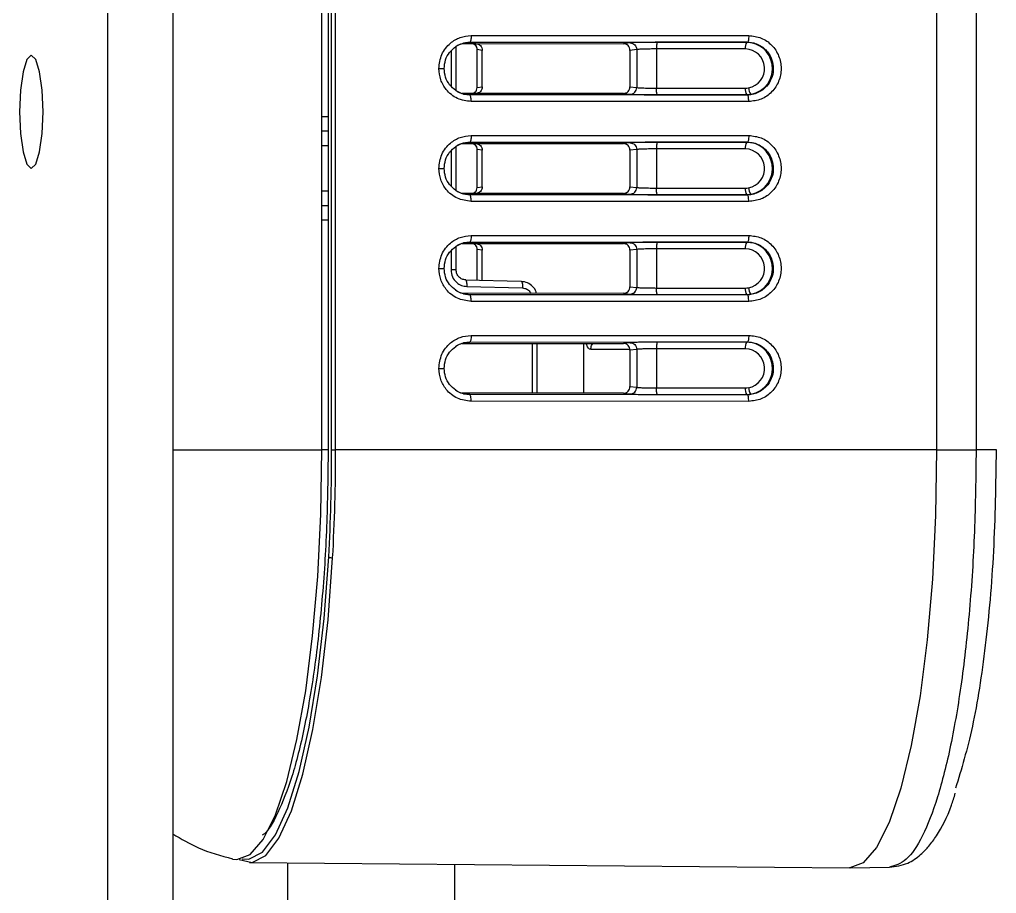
# Model space of a CAD drawing. Header units: millimetres. Extents: x 3916 to 10869, y 6515 to 11511.
# Drawn here: x 8063.26 to 8092.57, y 9499.82 to 9526.06 of the extents above; entities that cross this region are included whole.
import ezdxf

# ---------------------------------------------------------------- set-up
doc = ezdxf.new("R2010")
doc.units = ezdxf.units.MM
doc.header["$LTSCALE"] = 50

msp = doc.modelspace()

# ---------------------------------------------------------------- linework, layer by layer
at = {"color": 7, "linetype": 'Continuous', "lineweight": 25}
for p, q in [((8065.902, 9592.787), (8065.902, 9498.787)), ((8067.858, 9592.787), (8067.858, 9498.787)), ((8072.334, 9513.137), (8072.334, 9577.862)), ((8090.775, 9577.862), (8090.775, 9513.137)), ((8091.958, 9577.862), (8091.958, 9513.137)), ((8072.52, 9543.137), (8072.52, 9513.137)), ((8072.625, 9513.137), (8072.625, 9543.137)), ((8072.743, 9513.137), (8072.743, 9543.14)), ((8076.809, 9525.576), (8085.139, 9525.578)), ((8076.206, 9525.112), (8076.206, 9524.061)), ((8076.36, 9523.924), (8076.36, 9525.25)), ((8076.949, 9525.334), (8076.538, 9525.335)), ((8076.543, 9525.337), (8081.381, 9525.334)), ((8076.77, 9525.376), (8076.583, 9525.352)), ((8076.77, 9525.376), (8085.1, 9525.378)), ((8076.98, 9525.16), (8076.98, 9524.013)), ((8076.988, 9525.157), (8076.982, 9525.16)), ((8077.145, 9525.134), (8076.988, 9525.157)), ((8076.988, 9524.017), (8076.988, 9525.157)), ((8077.145, 9524.039), (8077.145, 9525.134)), ((8081.58, 9525.357), (8081.381, 9525.334)), ((8081.776, 9525.157), (8081.575, 9525.134)), ((8081.575, 9525.134), (8081.575, 9524.039)), ((8081.776, 9525.157), (8081.776, 9524.017)), ((8085.037, 9525.175), (8082.366, 9525.175)), ((8082.366, 9525.175), (8082.366, 9523.999)), ((8085.077, 9525.375), (8082.407, 9525.375)), ((8085.077, 9525.375), (8085.1, 9525.378)), ((8076.983, 9524.014), (8076.988, 9524.017)), ((8076.988, 9524.017), (8077.145, 9524.039)), ((8081.575, 9524.039), (8081.776, 9524.017)), ((8082.366, 9523.999), (8085.037, 9523.999)), ((8076.538, 9523.839), (8076.949, 9523.839)), ((8081.381, 9523.839), (8076.543, 9523.837)), ((8076.583, 9523.822), (8076.77, 9523.798)), ((8076.77, 9523.798), (8076.676, 9523.81)), ((8085.1, 9523.796), (8076.77, 9523.798)), ((8081.381, 9523.839), (8081.58, 9523.817)), ((8082.407, 9523.799), (8085.077, 9523.799)), ((8085.077, 9523.799), (8085.1, 9523.796)), ((8085.139, 9523.596), (8076.809, 9523.598)), ((8072.52, 9523.141), (8072.334, 9523.141)), ((8072.52, 9522.706), (8072.334, 9522.706)), ((8076.809, 9522.576), (8085.139, 9522.578)), ((8072.52, 9522.27), (8072.334, 9522.27)), ((8076.36, 9520.924), (8076.36, 9522.25)), ((8076.949, 9522.334), (8076.538, 9522.335)), ((8076.543, 9522.337), (8081.381, 9522.334)), ((8076.77, 9522.376), (8076.583, 9522.352)), ((8076.77, 9522.376), (8085.1, 9522.378)), ((8081.58, 9522.357), (8081.381, 9522.334)), ((8085.037, 9522.175), (8082.366, 9522.175)), ((8082.366, 9522.175), (8082.366, 9520.999)), ((8085.077, 9522.375), (8082.407, 9522.375)), ((8085.077, 9522.375), (8085.1, 9522.378)), ((8076.206, 9522.112), (8076.206, 9521.061)), ((8076.98, 9522.16), (8076.98, 9521.013)), ((8076.988, 9522.157), (8076.982, 9522.16)), ((8077.145, 9522.134), (8076.988, 9522.157)), ((8076.988, 9521.017), (8076.988, 9522.157)), ((8077.145, 9521.039), (8077.145, 9522.134)), ((8081.776, 9522.157), (8081.575, 9522.134)), ((8081.575, 9522.134), (8081.575, 9521.039)), ((8081.776, 9522.157), (8081.776, 9521.017)), ((8076.983, 9521.014), (8076.988, 9521.017)), ((8076.988, 9521.017), (8077.145, 9521.039)), ((8081.575, 9521.039), (8081.776, 9521.017)), ((8082.366, 9520.999), (8085.037, 9520.999)), ((8072.52, 9520.904), (8072.334, 9520.904)), ((8076.538, 9520.839), (8076.949, 9520.839)), ((8081.381, 9520.839), (8076.543, 9520.837)), ((8076.583, 9520.822), (8076.77, 9520.798)), ((8076.77, 9520.798), (8076.676, 9520.81)), ((8085.1, 9520.796), (8076.77, 9520.798)), ((8081.381, 9520.839), (8081.58, 9520.817)), ((8082.407, 9520.799), (8085.077, 9520.799)), ((8085.077, 9520.799), (8085.1, 9520.796)), ((8072.52, 9520.468), (8072.334, 9520.468)), ((8085.139, 9520.596), (8076.809, 9520.598)), ((8072.52, 9520.032), (8072.334, 9520.032)), ((8076.809, 9519.576), (8085.139, 9519.578)), ((8076.36, 9518.545), (8076.36, 9519.25)), ((8076.949, 9519.334), (8076.538, 9519.335)), ((8076.543, 9519.337), (8081.381, 9519.334)), ((8076.77, 9519.376), (8076.583, 9519.352)), ((8076.77, 9519.376), (8085.1, 9519.378)), ((8081.58, 9519.357), (8081.381, 9519.334)), ((8085.077, 9519.375), (8082.407, 9519.375)), ((8085.077, 9519.375), (8085.1, 9519.378)), ((8076.206, 9519.112), (8076.206, 9518.545)), ((8076.98, 9519.16), (8076.98, 9518.236)), ((8076.988, 9519.157), (8076.982, 9519.16)), ((8077.145, 9519.134), (8076.988, 9519.157)), ((8076.988, 9518.235), (8076.988, 9519.157)), ((8077.145, 9518.231), (8077.145, 9519.134)), ((8081.776, 9519.157), (8081.575, 9519.134)), ((8081.575, 9519.134), (8081.575, 9518.039)), ((8081.776, 9519.157), (8081.776, 9518.017)), ((8085.037, 9519.175), (8082.366, 9519.175)), ((8082.366, 9519.175), (8082.366, 9517.999)), ((8076.356, 9518.545), (8076.356, 9518.545)), ((8076.638, 9518.245), (8076.647, 9518.237)), ((8076.638, 9518.245), (8078.312, 9518.2)), ((8078.312, 9518.2), (8078.321, 9518.192)), ((8081.381, 9517.839), (8076.543, 9517.837)), ((8076.583, 9517.822), (8076.77, 9517.798)), ((8076.77, 9517.798), (8076.676, 9517.81)), ((8076.68, 9518.045), (8078.354, 9518)), ((8085.1, 9517.796), (8076.77, 9517.798)), ((8081.381, 9517.839), (8081.58, 9517.817)), ((8081.575, 9518.039), (8081.776, 9518.017)), ((8082.366, 9517.999), (8085.037, 9517.999)), ((8082.407, 9517.799), (8085.077, 9517.799)), ((8085.077, 9517.799), (8085.1, 9517.796)), ((8085.139, 9517.596), (8076.809, 9517.598)), ((8076.543, 9516.337), (8081.381, 9516.334)), ((8076.77, 9516.376), (8076.583, 9516.352)), ((8076.77, 9516.376), (8085.1, 9516.378)), ((8076.809, 9516.576), (8085.139, 9516.578)), ((8078.638, 9516.336), (8078.638, 9514.838)), ((8078.791, 9514.838), (8078.791, 9516.336)), ((8080.191, 9514.839), (8080.191, 9516.335)), ((8081.58, 9516.357), (8081.381, 9516.334)), ((8085.077, 9516.375), (8082.407, 9516.375)), ((8085.077, 9516.375), (8085.1, 9516.378)), ((8081.571, 9516.156), (8080.4, 9516.156)), ((8081.776, 9516.157), (8081.575, 9516.134)), ((8081.575, 9516.134), (8081.575, 9515.039)), ((8081.776, 9516.157), (8081.776, 9515.017)), ((8085.037, 9516.175), (8082.366, 9516.175)), ((8082.366, 9516.175), (8082.366, 9514.999)), ((8081.381, 9514.839), (8076.543, 9514.837)), ((8081.381, 9514.839), (8081.58, 9514.817)), ((8081.575, 9515.039), (8081.776, 9515.017)), ((8082.366, 9514.999), (8085.037, 9514.999)), ((8076.583, 9514.822), (8076.77, 9514.798)), ((8076.77, 9514.798), (8076.676, 9514.81)), ((8085.1, 9514.796), (8076.77, 9514.798)), ((8085.139, 9514.596), (8076.809, 9514.598)), ((8082.407, 9514.799), (8085.077, 9514.799)), ((8085.077, 9514.799), (8085.1, 9514.796)), ((8067.858, 9513.137), (8072.334, 9513.137)), ((8072.52, 9513.137), (8072.334, 9513.137)), ((8072.625, 9513.137), (8072.743, 9513.137)), ((8090.775, 9513.137), (8072.743, 9513.137)), ((8090.775, 9513.137), (8091.958, 9513.137)), ((8070.163, 9500.748), (8088.161, 9500.587)), ((8071.309, 8977.787), (8071.309, 9500.737)), ((8076.309, 9500.693), (8076.309, 8977.787)), ((8088.176, 9500.587), (8089.363, 9500.608))]:
    msp.add_line(p, q, dxfattribs=at)
at = {"color": 7, "linetype": 'Continuous', "lineweight": 25, "flags": 128}
for points in [[(8063.968, 9523.287), (8063.941, 9523.937), (8063.864, 9524.489), (8063.75, 9524.858), (8063.614, 9524.987), (8063.479, 9524.858), (8063.365, 9524.489), (8063.288, 9523.937), (8063.261, 9523.287), (8063.288, 9522.636), (8063.365, 9522.085), (8063.479, 9521.716), (8063.614, 9521.587), (8063.75, 9521.716), (8063.864, 9522.085), (8063.941, 9522.636), (8063.968, 9523.287)], [(8069.648, 9500.853), (8069.777, 9500.837), (8070.177, 9500.988), (8070.567, 9501.439), (8070.938, 9502.178), (8071.28, 9503.186), (8071.585, 9504.44), (8071.846, 9505.907), (8072.055, 9507.553), (8072.209, 9509.336), (8072.303, 9511.213), (8072.334, 9513.137)], [(8090.775, 9513.137), (8090.743, 9511.174), (8090.648, 9509.259), (8090.491, 9507.439), (8090.277, 9505.76), (8090.011, 9504.263), (8089.7, 9502.984), (8089.351, 9501.955), (8088.972, 9501.201), (8088.574, 9500.741), (8088.166, 9500.587), (8088.161, 9500.587)], [(8069.85, 9500.842), (8070.239, 9500.752), (8070.648, 9500.965), (8071.045, 9501.487), (8071.419, 9502.307), (8071.762, 9503.403), (8072.063, 9504.747), (8072.317, 9506.305), (8072.516, 9508.037), (8072.654, 9509.899)], [(8069.943, 9500.863), (8070.141, 9500.852), (8070.546, 9501.063), (8070.94, 9501.581), (8071.311, 9502.394), (8071.651, 9503.481), (8071.95, 9504.815), (8072.202, 9506.36), (8072.399, 9508.078), (8072.537, 9509.925)]]:
    msp.add_lwpolyline(points, dxfattribs=at)
at = {"color": 7, "linetype": 'Continuous', "lineweight": 25}
for centre, radius, start, end in [((8085.322, 9525.221), 0.29, 147.929, 189.1716), ((8085.025, 9524.586), 0.589, 280.3401, 88.8727), ((8085.07, 9524.599), 0.776, 8.5968, 89.4953), ((8085.063, 9524.583), 0.786, 280.2937, 9.6618), ((8085.322, 9523.953), 0.29, 170.8284, 212.071), ((8085.037, 9524.562), 0.563, 270.0012, 279.626), ((8085.454, 9524.014), 0.323, 181.2267, 219.1349), ((8085.077, 9524.553), 0.754, 270.0012, 279.626), ((8085.322, 9522.221), 0.29, 147.929, 189.1716), ((8085.025, 9521.586), 0.589, 280.3401, 88.8727), ((8085.07, 9521.599), 0.776, 8.5968, 89.4953), ((8085.063, 9521.583), 0.786, 280.2937, 9.6618), ((8085.322, 9520.953), 0.29, 170.8284, 212.071), ((8085.037, 9521.562), 0.563, 270.0012, 279.626), ((8085.454, 9521.014), 0.323, 181.2267, 219.1349), ((8085.077, 9521.553), 0.754, 270.0012, 279.626), ((8085.322, 9519.221), 0.29, 147.929, 189.1716), ((8085.07, 9518.599), 0.776, 8.5968, 89.4953), ((8085.025, 9518.586), 0.589, 280.3401, 88.8727), ((8085.063, 9518.583), 0.786, 280.2937, 9.6618), ((8085.322, 9517.953), 0.29, 170.8284, 212.071), ((8085.037, 9518.562), 0.563, 270.0012, 279.626), ((8085.077, 9518.553), 0.754, 270.0012, 279.626), ((8085.454, 9518.014), 0.323, 181.2267, 219.1349), ((8085.322, 9516.221), 0.29, 147.929, 189.1716), ((8085.07, 9515.599), 0.776, 8.5968, 89.4953), ((8085.025, 9515.586), 0.589, 280.3401, 88.8727), ((8085.063, 9515.583), 0.786, 280.2937, 9.6618), ((8085.322, 9514.953), 0.29, 170.8284, 212.071), ((8085.037, 9515.562), 0.563, 270.0012, 279.626), ((8085.454, 9515.014), 0.323, 181.2267, 219.1349), ((8085.077, 9515.553), 0.754, 270.0012, 279.626), ((8015.268, 9513.116), 57.357, 356.8113, 0.02124), ((8014.92, 9513.115), 57.824, 356.8113, 0.02124), ((8072.636, 9510.096), 0.197, 239.7, 275.3)]:
    msp.add_arc(centre, radius, start, end, dxfattribs=at)
for points, knots in [([(8075.84, 9524.587), (8075.859, 9524.732), (8075.895, 9525.022), (8076.155, 9525.347), (8076.474, 9525.541), (8076.697, 9525.564), (8076.809, 9525.576)], [0, 0, 0, 0, 0.279628, 0.559243, 0.779619, 1, 1, 1, 1]), ([(8085.139, 9525.578), (8085.266, 9525.563), (8085.52, 9525.533), (8085.843, 9525.304), (8086.059, 9524.976), (8086.135, 9524.587), (8086.059, 9524.197), (8085.843, 9523.87), (8085.52, 9523.641), (8085.266, 9523.611), (8085.139, 9523.596)], [0, 0, 0, 0, 0.125054, 0.250045, 0.375039, 0.500033, 0.625026, 0.750018, 0.875009, 1, 1, 1, 1]), ([(8076, 9524.587), (8076.008, 9524.674), (8076.026, 9524.848), (8076.151, 9525.083), (8076.282, 9525.191), (8076.347, 9525.245)], [0, 0, 0, 0, 0.3362132, 0.6711454, 1, 1, 1, 1]), ([(8076.346, 9525.241), (8076.37, 9525.258), (8076.442, 9525.309), (8076.586, 9525.361), (8076.708, 9525.371), (8076.77, 9525.376)], [0, 0, 0, 0, 0.190363, 0.583755, 1, 1, 1, 1]), ([(8076.347, 9525.245), (8076.348, 9525.246), (8076.41, 9525.305), (8076.496, 9525.328), (8076.58, 9525.351)], [0, 0, 0, 0, 0.015451, 1, 1, 1, 1]), ([(8076.875, 9525.337), (8076.895, 9525.325), (8076.937, 9525.301), (8076.98, 9525.235), (8076.986, 9525.183), (8076.988, 9525.157)], [0, 0, 0, 0, 0.306497, 0.653248, 1, 1, 1, 1]), ([(8076.876, 9525.335), (8076.881, 9525.332), (8076.895, 9525.325), (8076.919, 9525.305), (8076.944, 9525.277), (8076.964, 9525.242), (8076.978, 9525.202), (8076.979, 9525.174), (8076.98, 9525.16)], [0, 0, 0, 0, 0.102762, 0.272503, 0.445384, 0.62501, 0.810759, 1, 1, 1, 1]), ([(8076.949, 9525.334), (8076.975, 9525.331), (8077.026, 9525.325), (8077.091, 9525.279), (8077.136, 9525.213), (8077.142, 9525.16), (8077.145, 9525.134)], [0, 0, 0, 0, 0.250995, 0.500158, 0.751744, 1, 1, 1, 1]), ([(8081.575, 9525.134), (8081.572, 9525.16), (8081.567, 9525.213), (8081.522, 9525.279), (8081.457, 9525.325), (8081.406, 9525.331), (8081.381, 9525.334)], [0, 0, 0, 0, 0.248257, 0.499844, 0.749006, 1, 1, 1, 1]), ([(8082.407, 9525.375), (8082.305, 9525.374), (8082.102, 9525.374), (8081.841, 9525.369), (8081.659, 9525.363), (8081.607, 9525.359), (8081.58, 9525.357)], [0, 0, 0, 0, 0.280483, 0.559648, 0.779743, 1, 1, 1, 1]), ([(8082.366, 9525.175), (8082.303, 9525.175), (8082.175, 9525.174), (8081.998, 9525.17), (8081.881, 9525.165), (8081.81, 9525.161), (8081.788, 9525.158), (8081.776, 9525.157)], [0, 0, 0, 0, 0.2426561, 0.4992033, 0.7129812, 0.8474384, 1, 1, 1, 1]), ([(8085.1, 9525.378), (8085.163, 9525.373), (8085.284, 9525.365), (8085.452, 9525.299), (8085.592, 9525.206), (8085.734, 9525.06), (8085.845, 9524.855), (8085.888, 9524.596), (8085.851, 9524.333), (8085.74, 9524.121), (8085.597, 9523.972), (8085.455, 9523.877), (8085.286, 9523.81), (8085.163, 9523.801), (8085.1, 9523.796)], [0, 0, 0, 0, 0.077175, 0.150034, 0.218572, 0.282785, 0.397749, 0.495555, 0.596373, 0.71381, 0.779074, 0.84853, 0.922174, 1, 1, 1, 1]), ([(8076.809, 9523.598), (8076.667, 9523.617), (8076.383, 9523.654), (8076.064, 9523.919), (8075.874, 9524.245), (8075.852, 9524.473), (8075.84, 9524.587)], [0, 0, 0, 0, 0.279632, 0.559248, 0.779623, 1, 1, 1, 1]), ([(8075.84, 9524.587), (8075.868, 9524.587), (8075.924, 9524.587), (8075.976, 9524.587), (8075.999, 9524.587), (8075.998, 9524.587), (8075.998, 9524.587)], [0, 0, 0, 0, 0.33718, 0.674398, 0.940134, 1, 1, 1, 1]), ([(8076.347, 9523.929), (8076.282, 9523.983), (8076.151, 9524.091), (8076.026, 9524.326), (8076.008, 9524.5), (8076, 9524.587)], [0, 0, 0, 0, 0.328857, 0.66379, 1, 1, 1, 1]), ([(8076.676, 9523.81), (8076.645, 9523.813), (8076.555, 9523.821), (8076.442, 9523.865), (8076.37, 9523.916), (8076.346, 9523.933)], [0, 0, 0, 0, 0.2597724, 0.758569, 1, 1, 1, 1]), ([(8076.58, 9523.823), (8076.496, 9523.846), (8076.41, 9523.869), (8076.348, 9523.928), (8076.347, 9523.929)], [0, 0, 0, 0, 0.984525, 1, 1, 1, 1]), ([(8076.875, 9523.837), (8076.895, 9523.849), (8076.937, 9523.873), (8076.98, 9523.939), (8076.986, 9523.991), (8076.988, 9524.017)], [0, 0, 0, 0, 0.306497, 0.653248, 1, 1, 1, 1]), ([(8076.98, 9524.014), (8076.977, 9523.987), (8076.973, 9523.949), (8076.949, 9523.904), (8076.919, 9523.867), (8076.894, 9523.85), (8076.877, 9523.839)], [0, 0, 0, 0, 0.3425014, 0.5104161, 0.6768955, 1, 1, 1, 1]), ([(8077.145, 9524.039), (8077.142, 9524.013), (8077.136, 9523.961), (8077.091, 9523.895), (8077.026, 9523.849), (8076.975, 9523.842), (8076.949, 9523.839)], [0, 0, 0, 0, 0.248257, 0.499844, 0.749006, 1, 1, 1, 1]), ([(8081.381, 9523.839), (8081.406, 9523.842), (8081.457, 9523.849), (8081.522, 9523.895), (8081.567, 9523.961), (8081.572, 9524.013), (8081.575, 9524.039)], [0, 0, 0, 0, 0.250995, 0.500158, 0.751744, 1, 1, 1, 1]), ([(8081.776, 9524.017), (8081.788, 9524.015), (8081.81, 9524.013), (8081.881, 9524.008), (8081.998, 9524.004), (8082.175, 9524), (8082.303, 9523.999), (8082.366, 9523.999)], [0, 0, 0, 0, 0.1525361, 0.2869848, 0.5007968, 0.7573235, 1, 1, 1, 1]), ([(8081.58, 9523.817), (8081.617, 9523.814), (8081.689, 9523.809), (8081.918, 9523.803), (8082.169, 9523.8), (8082.327, 9523.799), (8082.407, 9523.799)], [0, 0, 0, 0, 0.280479, 0.559642, 0.779739, 1, 1, 1, 1]), ([(8075.84, 9521.587), (8075.859, 9521.732), (8075.895, 9522.022), (8076.155, 9522.347), (8076.474, 9522.541), (8076.697, 9522.564), (8076.809, 9522.576)], [0, 0, 0, 0, 0.2796281, 0.5592426, 0.779619, 1, 1, 1, 1]), ([(8085.139, 9522.578), (8085.266, 9522.563), (8085.52, 9522.533), (8085.843, 9522.304), (8086.059, 9521.976), (8086.135, 9521.587), (8086.059, 9521.197), (8085.843, 9520.87), (8085.52, 9520.641), (8085.266, 9520.611), (8085.139, 9520.596)], [0, 0, 0, 0, 0.125054, 0.250045, 0.375039, 0.500033, 0.625026, 0.750018, 0.875009, 1, 1, 1, 1]), ([(8076, 9521.587), (8076.008, 9521.674), (8076.026, 9521.848), (8076.151, 9522.083), (8076.282, 9522.191), (8076.347, 9522.245)], [0, 0, 0, 0, 0.3362132, 0.6711454, 1, 1, 1, 1]), ([(8076.346, 9522.241), (8076.37, 9522.258), (8076.442, 9522.309), (8076.586, 9522.361), (8076.708, 9522.371), (8076.77, 9522.376)], [0, 0, 0, 0, 0.190363, 0.583755, 1, 1, 1, 1]), ([(8076.347, 9522.245), (8076.348, 9522.246), (8076.41, 9522.305), (8076.496, 9522.328), (8076.58, 9522.351)], [0, 0, 0, 0, 0.015451, 1, 1, 1, 1]), ([(8076.875, 9522.337), (8076.895, 9522.325), (8076.937, 9522.301), (8076.98, 9522.235), (8076.986, 9522.183), (8076.988, 9522.157)], [0, 0, 0, 0, 0.306497, 0.653248, 1, 1, 1, 1]), ([(8076.876, 9522.335), (8076.881, 9522.332), (8076.895, 9522.325), (8076.919, 9522.305), (8076.944, 9522.277), (8076.964, 9522.242), (8076.978, 9522.202), (8076.979, 9522.174), (8076.98, 9522.16)], [0, 0, 0, 0, 0.102762, 0.272503, 0.445384, 0.62501, 0.810759, 1, 1, 1, 1]), ([(8076.949, 9522.334), (8076.975, 9522.331), (8077.026, 9522.325), (8077.091, 9522.279), (8077.136, 9522.213), (8077.142, 9522.16), (8077.145, 9522.134)], [0, 0, 0, 0, 0.250995, 0.500158, 0.751744, 1, 1, 1, 1]), ([(8081.575, 9522.134), (8081.572, 9522.16), (8081.567, 9522.213), (8081.522, 9522.279), (8081.457, 9522.325), (8081.406, 9522.331), (8081.381, 9522.334)], [0, 0, 0, 0, 0.248257, 0.499844, 0.749006, 1, 1, 1, 1]), ([(8082.407, 9522.375), (8082.305, 9522.374), (8082.102, 9522.374), (8081.841, 9522.369), (8081.659, 9522.363), (8081.607, 9522.359), (8081.58, 9522.357)], [0, 0, 0, 0, 0.280483, 0.559648, 0.779743, 1, 1, 1, 1]), ([(8082.366, 9522.175), (8082.303, 9522.175), (8082.175, 9522.174), (8081.998, 9522.17), (8081.881, 9522.165), (8081.81, 9522.161), (8081.788, 9522.158), (8081.776, 9522.157)], [0, 0, 0, 0, 0.242656, 0.499203, 0.712981, 0.847438, 1, 1, 1, 1]), ([(8085.1, 9522.378), (8085.163, 9522.373), (8085.284, 9522.365), (8085.452, 9522.299), (8085.592, 9522.206), (8085.734, 9522.06), (8085.845, 9521.855), (8085.888, 9521.596), (8085.851, 9521.333), (8085.74, 9521.121), (8085.597, 9520.972), (8085.455, 9520.877), (8085.286, 9520.81), (8085.163, 9520.801), (8085.1, 9520.796)], [0, 0, 0, 0, 0.077175, 0.150034, 0.218572, 0.282785, 0.397749, 0.495555, 0.596373, 0.71381, 0.779074, 0.84853, 0.922174, 1, 1, 1, 1]), ([(8076.809, 9520.598), (8076.667, 9520.617), (8076.383, 9520.654), (8076.064, 9520.919), (8075.874, 9521.245), (8075.852, 9521.473), (8075.84, 9521.587)], [0, 0, 0, 0, 0.2796323, 0.5592477, 0.7796225, 1, 1, 1, 1]), ([(8075.84, 9521.587), (8075.868, 9521.587), (8075.924, 9521.587), (8075.976, 9521.587), (8075.999, 9521.587), (8075.998, 9521.587), (8075.998, 9521.587)], [0, 0, 0, 0, 0.33718, 0.674398, 0.940134, 1, 1, 1, 1]), ([(8076.347, 9520.929), (8076.282, 9520.983), (8076.151, 9521.091), (8076.026, 9521.326), (8076.008, 9521.5), (8076, 9521.587)], [0, 0, 0, 0, 0.328857, 0.66379, 1, 1, 1, 1]), ([(8076.875, 9520.837), (8076.895, 9520.849), (8076.937, 9520.873), (8076.98, 9520.939), (8076.986, 9520.991), (8076.988, 9521.017)], [0, 0, 0, 0, 0.306497, 0.653248, 1, 1, 1, 1]), ([(8076.98, 9521.014), (8076.977, 9520.987), (8076.973, 9520.949), (8076.949, 9520.904), (8076.919, 9520.867), (8076.894, 9520.85), (8076.877, 9520.839)], [0, 0, 0, 0, 0.3425014, 0.5104161, 0.6768955, 1, 1, 1, 1]), ([(8077.145, 9521.039), (8077.142, 9521.013), (8077.136, 9520.961), (8077.091, 9520.895), (8077.026, 9520.849), (8076.975, 9520.842), (8076.949, 9520.839)], [0, 0, 0, 0, 0.2482572, 0.4998442, 0.749006, 1, 1, 1, 1]), ([(8081.381, 9520.839), (8081.406, 9520.842), (8081.457, 9520.849), (8081.522, 9520.895), (8081.567, 9520.961), (8081.572, 9521.013), (8081.575, 9521.039)], [0, 0, 0, 0, 0.2509953, 0.500158, 0.7517438, 1, 1, 1, 1]), ([(8081.776, 9521.017), (8081.788, 9521.015), (8081.81, 9521.013), (8081.881, 9521.008), (8081.998, 9521.004), (8082.175, 9521), (8082.303, 9520.999), (8082.366, 9520.999)], [0, 0, 0, 0, 0.152536, 0.286985, 0.500797, 0.757323, 1, 1, 1, 1]), ([(8076.676, 9520.81), (8076.645, 9520.813), (8076.555, 9520.821), (8076.442, 9520.865), (8076.37, 9520.916), (8076.346, 9520.933)], [0, 0, 0, 0, 0.259772, 0.758569, 1, 1, 1, 1]), ([(8076.58, 9520.823), (8076.496, 9520.846), (8076.41, 9520.869), (8076.348, 9520.928), (8076.347, 9520.929)], [0, 0, 0, 0, 0.984525, 1, 1, 1, 1]), ([(8081.58, 9520.817), (8081.617, 9520.814), (8081.689, 9520.809), (8081.918, 9520.803), (8082.169, 9520.8), (8082.327, 9520.799), (8082.407, 9520.799)], [0, 0, 0, 0, 0.280479, 0.559642, 0.779739, 1, 1, 1, 1]), ([(8075.84, 9518.587), (8075.859, 9518.732), (8075.895, 9519.022), (8076.155, 9519.347), (8076.474, 9519.541), (8076.697, 9519.564), (8076.809, 9519.576)], [0, 0, 0, 0, 0.2796281, 0.5592426, 0.779619, 1, 1, 1, 1]), ([(8085.139, 9519.578), (8085.266, 9519.563), (8085.52, 9519.533), (8085.843, 9519.304), (8086.059, 9518.976), (8086.135, 9518.587), (8086.059, 9518.197), (8085.843, 9517.87), (8085.52, 9517.641), (8085.266, 9517.611), (8085.139, 9517.596)], [0, 0, 0, 0, 0.125054, 0.250045, 0.375039, 0.500033, 0.625026, 0.750018, 0.875009, 1, 1, 1, 1]), ([(8076, 9518.587), (8076.008, 9518.674), (8076.026, 9518.848), (8076.151, 9519.083), (8076.282, 9519.191), (8076.347, 9519.245)], [0, 0, 0, 0, 0.336213, 0.671145, 1, 1, 1, 1]), ([(8076.346, 9519.241), (8076.37, 9519.258), (8076.442, 9519.309), (8076.586, 9519.361), (8076.708, 9519.371), (8076.77, 9519.376)], [0, 0, 0, 0, 0.190363, 0.583755, 1, 1, 1, 1]), ([(8076.347, 9519.245), (8076.348, 9519.246), (8076.41, 9519.305), (8076.496, 9519.328), (8076.58, 9519.351)], [0, 0, 0, 0, 0.015451, 1, 1, 1, 1]), ([(8076.876, 9519.335), (8076.881, 9519.332), (8076.895, 9519.325), (8076.919, 9519.305), (8076.944, 9519.277), (8076.964, 9519.242), (8076.978, 9519.202), (8076.979, 9519.174), (8076.98, 9519.16)], [0, 0, 0, 0, 0.102762, 0.272503, 0.445384, 0.62501, 0.810759, 1, 1, 1, 1]), ([(8076.879, 9519.335), (8076.897, 9519.324), (8076.938, 9519.3), (8076.98, 9519.235), (8076.986, 9519.183), (8076.988, 9519.157)], [0, 0, 0, 0, 0.294762, 0.647381, 1, 1, 1, 1]), ([(8076.949, 9519.334), (8076.975, 9519.331), (8077.026, 9519.325), (8077.091, 9519.279), (8077.136, 9519.213), (8077.142, 9519.16), (8077.145, 9519.134)], [0, 0, 0, 0, 0.250995, 0.500158, 0.751744, 1, 1, 1, 1]), ([(8081.575, 9519.134), (8081.572, 9519.16), (8081.567, 9519.213), (8081.522, 9519.279), (8081.457, 9519.325), (8081.406, 9519.331), (8081.381, 9519.334)], [0, 0, 0, 0, 0.248257, 0.499844, 0.749006, 1, 1, 1, 1]), ([(8082.407, 9519.375), (8082.305, 9519.374), (8082.102, 9519.374), (8081.841, 9519.369), (8081.659, 9519.363), (8081.607, 9519.359), (8081.58, 9519.357)], [0, 0, 0, 0, 0.280483, 0.559648, 0.779743, 1, 1, 1, 1]), ([(8085.1, 9519.378), (8085.163, 9519.373), (8085.284, 9519.365), (8085.452, 9519.299), (8085.592, 9519.206), (8085.734, 9519.06), (8085.845, 9518.855), (8085.888, 9518.596), (8085.851, 9518.333), (8085.74, 9518.121), (8085.597, 9517.972), (8085.455, 9517.877), (8085.286, 9517.81), (8085.163, 9517.801), (8085.1, 9517.796)], [0, 0, 0, 0, 0.077175, 0.150034, 0.218572, 0.282785, 0.397749, 0.495555, 0.596373, 0.71381, 0.779074, 0.84853, 0.922174, 1, 1, 1, 1]), ([(8082.366, 9519.175), (8082.303, 9519.175), (8082.175, 9519.174), (8081.998, 9519.17), (8081.881, 9519.165), (8081.81, 9519.161), (8081.788, 9519.158), (8081.776, 9519.157)], [0, 0, 0, 0, 0.2426561, 0.4992033, 0.7129812, 0.8474384, 1, 1, 1, 1]), ([(8076.809, 9517.598), (8076.667, 9517.617), (8076.383, 9517.654), (8076.064, 9517.919), (8075.874, 9518.245), (8075.852, 9518.473), (8075.84, 9518.587)], [0, 0, 0, 0, 0.279632, 0.559248, 0.779623, 1, 1, 1, 1]), ([(8075.84, 9518.587), (8075.868, 9518.587), (8075.924, 9518.587), (8075.976, 9518.587), (8075.999, 9518.587), (8075.998, 9518.587), (8075.998, 9518.587)], [0, 0, 0, 0, 0.33718, 0.674398, 0.940134, 1, 1, 1, 1]), ([(8076.347, 9517.929), (8076.282, 9517.983), (8076.151, 9518.091), (8076.026, 9518.326), (8076.008, 9518.5), (8076, 9518.587)], [0, 0, 0, 0, 0.328857, 0.66379, 1, 1, 1, 1]), ([(8076.206, 9518.545), (8076.215, 9518.472), (8076.233, 9518.328), (8076.359, 9518.165), (8076.515, 9518.066), (8076.625, 9518.052), (8076.68, 9518.045)], [0, 0, 0, 0, 0.2800418, 0.5595233, 0.7797602, 1, 1, 1, 1]), ([(8076.356, 9518.545), (8076.356, 9518.545), (8076.358, 9518.545), (8076.331, 9518.545), (8076.28, 9518.545), (8076.231, 9518.545), (8076.206, 9518.545)], [0, 0, 0, 0, 0.082704, 0.388469, 0.694235, 1, 1, 1, 1]), ([(8076.647, 9518.241), (8076.61, 9518.246), (8076.534, 9518.256), (8076.439, 9518.326), (8076.372, 9518.426), (8076.363, 9518.505), (8076.359, 9518.545)], [0, 0, 0, 0, 0.248386, 0.497849, 0.748386, 1, 1, 1, 1]), ([(8076.647, 9518.237), (8076.65, 9518.235), (8076.659, 9518.23), (8076.671, 9518.189), (8076.68, 9518.124), (8076.68, 9518.071), (8076.68, 9518.045)], [0, 0, 0, 0, 0.140999, 0.427333, 0.713666, 1, 1, 1, 1]), ([(8078.765, 9517.838), (8078.762, 9517.854), (8078.75, 9517.932), (8078.66, 9518.051), (8078.509, 9518.168), (8078.384, 9518.186), (8078.321, 9518.196)], [0, 0, 0, 0, 0.077484, 0.384105, 0.691627, 1, 1, 1, 1]), ([(8078.321, 9518.192), (8078.324, 9518.19), (8078.333, 9518.185), (8078.345, 9518.144), (8078.354, 9518.078), (8078.354, 9518.026), (8078.354, 9518)], [0, 0, 0, 0, 0.141287, 0.427525, 0.713762, 1, 1, 1, 1]), ([(8076.676, 9517.81), (8076.645, 9517.813), (8076.555, 9517.821), (8076.442, 9517.865), (8076.37, 9517.916), (8076.346, 9517.933)], [0, 0, 0, 0, 0.259772, 0.758569, 1, 1, 1, 1]), ([(8076.58, 9517.823), (8076.496, 9517.846), (8076.41, 9517.869), (8076.348, 9517.928), (8076.347, 9517.929)], [0, 0, 0, 0, 0.984525, 1, 1, 1, 1]), ([(8078.354, 9518), (8078.396, 9517.993), (8078.479, 9517.979), (8078.565, 9517.911), (8078.592, 9517.855), (8078.6, 9517.838)], [0, 0, 0, 0, 0.410242, 0.817954, 1, 1, 1, 1]), ([(8081.381, 9517.839), (8081.406, 9517.842), (8081.457, 9517.849), (8081.522, 9517.895), (8081.567, 9517.961), (8081.572, 9518.013), (8081.575, 9518.039)], [0, 0, 0, 0, 0.250995, 0.500158, 0.751744, 1, 1, 1, 1]), ([(8081.58, 9517.817), (8081.617, 9517.814), (8081.689, 9517.809), (8081.918, 9517.803), (8082.169, 9517.8), (8082.327, 9517.799), (8082.407, 9517.799)], [0, 0, 0, 0, 0.280479, 0.559642, 0.779739, 1, 1, 1, 1]), ([(8081.776, 9518.017), (8081.788, 9518.015), (8081.81, 9518.013), (8081.881, 9518.008), (8081.998, 9518.004), (8082.175, 9518), (8082.303, 9517.999), (8082.366, 9517.999)], [0, 0, 0, 0, 0.152536, 0.286985, 0.500797, 0.757323, 1, 1, 1, 1]), ([(8075.84, 9515.587), (8075.859, 9515.732), (8075.895, 9516.022), (8076.155, 9516.347), (8076.474, 9516.541), (8076.697, 9516.564), (8076.809, 9516.576)], [0, 0, 0, 0, 0.279628, 0.559243, 0.779619, 1, 1, 1, 1]), ([(8076.346, 9516.241), (8076.37, 9516.258), (8076.442, 9516.309), (8076.586, 9516.361), (8076.708, 9516.371), (8076.77, 9516.376)], [0, 0, 0, 0, 0.190363, 0.583755, 1, 1, 1, 1]), ([(8076.347, 9516.245), (8076.348, 9516.246), (8076.41, 9516.305), (8076.496, 9516.328), (8076.58, 9516.351)], [0, 0, 0, 0, 0.015451, 1, 1, 1, 1]), ([(8080.4, 9516.156), (8080.353, 9516.169), (8080.303, 9516.182), (8080.268, 9516.327), (8080.266, 9516.335)], [0, 0, 0, 0, 0.9461771, 1, 1, 1, 1]), ([(8080.4, 9516.156), (8080.403, 9516.195), (8080.409, 9516.261), (8080.448, 9516.314), (8080.464, 9516.335)], [0, 0, 0, 0, 0.593276, 1, 1, 1, 1]), ([(8081.575, 9516.134), (8081.572, 9516.16), (8081.567, 9516.213), (8081.522, 9516.279), (8081.457, 9516.325), (8081.406, 9516.331), (8081.381, 9516.334)], [0, 0, 0, 0, 0.248257, 0.499844, 0.749006, 1, 1, 1, 1]), ([(8082.407, 9516.375), (8082.305, 9516.374), (8082.102, 9516.374), (8081.841, 9516.369), (8081.659, 9516.363), (8081.607, 9516.359), (8081.58, 9516.357)], [0, 0, 0, 0, 0.280483, 0.559647, 0.779743, 1, 1, 1, 1]), ([(8085.1, 9516.378), (8085.163, 9516.373), (8085.284, 9516.365), (8085.452, 9516.299), (8085.592, 9516.206), (8085.734, 9516.06), (8085.845, 9515.855), (8085.888, 9515.596), (8085.851, 9515.333), (8085.74, 9515.121), (8085.597, 9514.972), (8085.455, 9514.877), (8085.286, 9514.81), (8085.163, 9514.801), (8085.1, 9514.796)], [0, 0, 0, 0, 0.077175, 0.150034, 0.218572, 0.282785, 0.397749, 0.495555, 0.596373, 0.71381, 0.779074, 0.84853, 0.922174, 1, 1, 1, 1]), ([(8085.139, 9516.578), (8085.266, 9516.563), (8085.52, 9516.533), (8085.843, 9516.304), (8086.059, 9515.976), (8086.135, 9515.587), (8086.059, 9515.197), (8085.843, 9514.87), (8085.52, 9514.641), (8085.266, 9514.611), (8085.139, 9514.596)], [0, 0, 0, 0, 0.125054, 0.2500451, 0.3750387, 0.5000328, 0.625026, 0.7500177, 0.8750088, 1, 1, 1, 1]), ([(8076, 9515.587), (8076.008, 9515.674), (8076.026, 9515.848), (8076.151, 9516.083), (8076.282, 9516.191), (8076.347, 9516.245)], [0, 0, 0, 0, 0.336213, 0.671145, 1, 1, 1, 1]), ([(8082.366, 9516.175), (8082.303, 9516.175), (8082.175, 9516.174), (8081.998, 9516.17), (8081.882, 9516.165), (8081.81, 9516.161), (8081.788, 9516.158), (8081.776, 9516.157)], [0, 0, 0, 0, 0.242913, 0.499187, 0.712206, 0.846859, 1, 1, 1, 1]), ([(8076.809, 9514.598), (8076.667, 9514.617), (8076.383, 9514.654), (8076.064, 9514.919), (8075.874, 9515.245), (8075.852, 9515.473), (8075.84, 9515.587)], [0, 0, 0, 0, 0.279632, 0.559248, 0.779623, 1, 1, 1, 1]), ([(8075.84, 9515.587), (8075.868, 9515.587), (8075.924, 9515.587), (8075.976, 9515.587), (8075.999, 9515.587), (8075.998, 9515.587), (8075.998, 9515.587)], [0, 0, 0, 0, 0.33718, 0.674398, 0.940134, 1, 1, 1, 1]), ([(8076.347, 9514.929), (8076.282, 9514.983), (8076.151, 9515.091), (8076.026, 9515.326), (8076.008, 9515.5), (8076, 9515.587)], [0, 0, 0, 0, 0.328857, 0.66379, 1, 1, 1, 1]), ([(8076.676, 9514.81), (8076.645, 9514.813), (8076.555, 9514.821), (8076.442, 9514.865), (8076.37, 9514.916), (8076.346, 9514.933)], [0, 0, 0, 0, 0.259772, 0.758569, 1, 1, 1, 1]), ([(8076.58, 9514.823), (8076.496, 9514.846), (8076.41, 9514.869), (8076.348, 9514.928), (8076.347, 9514.929)], [0, 0, 0, 0, 0.984525, 1, 1, 1, 1]), ([(8081.381, 9514.839), (8081.406, 9514.842), (8081.457, 9514.849), (8081.522, 9514.895), (8081.567, 9514.961), (8081.572, 9515.013), (8081.575, 9515.039)], [0, 0, 0, 0, 0.250995, 0.500158, 0.751744, 1, 1, 1, 1]), ([(8081.776, 9515.017), (8081.788, 9515.015), (8081.81, 9515.013), (8081.882, 9515.008), (8081.998, 9515.004), (8082.175, 9515), (8082.303, 9514.999), (8082.366, 9514.999)], [0, 0, 0, 0, 0.153117, 0.287763, 0.500818, 0.757068, 1, 1, 1, 1]), ([(8081.58, 9514.817), (8081.617, 9514.814), (8081.689, 9514.809), (8081.918, 9514.803), (8082.169, 9514.8), (8082.327, 9514.799), (8082.407, 9514.799)], [0, 0, 0, 0, 0.280479, 0.559642, 0.779739, 1, 1, 1, 1]), ([(8072.52, 9513.137), (8072.511, 9512.365), (8072.493, 9510.822), (8072.347, 9508.597), (8072.121, 9506.546), (8071.814, 9504.752), (8071.44, 9503.265), (8071.013, 9502.213), (8070.707, 9501.653), (8070.546, 9501.578), (8070.546, 9501.577)], [0, 0, 0, 0, 0.1428, 0.285537, 0.428272, 0.571004, 0.713742, 0.856474, 0.99921, 1, 1, 1, 1]), ([(8091.958, 9513.137), (8091.949, 9512.317), (8091.929, 9510.677), (8091.774, 9508.311), (8091.534, 9506.132), (8091.207, 9504.221), (8090.81, 9502.651), (8090.357, 9501.493), (8089.868, 9500.752), (8089.53, 9500.659), (8089.363, 9500.613)], [0, 0, 0, 0, 0.125303, 0.250595, 0.375887, 0.501183, 0.626477, 0.751771, 0.877073, 1, 1, 1, 1]), ([(8092.561, 9513.137), (8092.545, 9512.113), (8092.513, 9510.064), (8092.255, 9507.214), (8091.871, 9504.717), (8091.518, 9503.559), (8091.342, 9502.979)], [0, 0, 0, 0, 0.250011, 0.500001, 0.750002, 1, 1, 1, 1]), ([(8092.563, 9513.137), (8092.567, 9513.137), (8092.577, 9513.137), (8092.466, 9513.137), (8092.254, 9513.137), (8092.057, 9513.137), (8091.958, 9513.137)], [0, 0, 0, 0, 0.133055, 0.422037, 0.711018, 1, 1, 1, 1]), ([(8089.363, 9500.608), (8089.55, 9500.635), (8089.89, 9500.685), (8090.281, 9500.96), (8090.555, 9501.243), (8090.874, 9501.696), (8091.135, 9502.178), (8091.298, 9502.706), (8091.336, 9502.829)], [0, 0, 0, 0, 0.1900409, 0.3450322, 0.4686149, 0.5980732, 0.9066172, 1, 1, 1, 1]), ([(8067.858, 9501.613), (8068.109, 9501.462), (8068.666, 9501.128), (8069.301, 9500.956), (8069.65, 9500.862)], [0, 0, 0, 0, 0.450285, 1, 1, 1, 1])]:
    msp.add_open_spline(points, degree=3, knots=knots, dxfattribs=at)
for points in [[(8076.809, 9525.576), (8076.809, 9525.55), (8076.807, 9525.498), (8076.798, 9525.433), (8076.786, 9525.386), (8076.775, 9525.379), (8076.77, 9525.376)], [(8085.139, 9525.578), (8085.138, 9525.552), (8085.137, 9525.5), (8085.128, 9525.435), (8085.115, 9525.388), (8085.105, 9525.381), (8085.1, 9525.378)], [(8081.58, 9525.357), (8081.606, 9525.354), (8081.657, 9525.348), (8081.721, 9525.302), (8081.767, 9525.236), (8081.773, 9525.183), (8081.776, 9525.157)], [(8082.407, 9525.375), (8082.401, 9525.371), (8082.391, 9525.364), (8082.377, 9525.318), (8082.368, 9525.252), (8082.367, 9525.201), (8082.366, 9525.175)], [(8081.58, 9523.817), (8081.606, 9523.82), (8081.657, 9523.826), (8081.721, 9523.872), (8081.767, 9523.938), (8081.773, 9523.991), (8081.776, 9524.017)], [(8082.407, 9523.799), (8082.401, 9523.803), (8082.391, 9523.81), (8082.377, 9523.856), (8082.368, 9523.922), (8082.367, 9523.973), (8082.366, 9523.999)], [(8076.809, 9523.598), (8076.809, 9523.624), (8076.807, 9523.676), (8076.798, 9523.741), (8076.786, 9523.787), (8076.775, 9523.795), (8076.77, 9523.798)], [(8085.139, 9523.596), (8085.138, 9523.622), (8085.137, 9523.674), (8085.128, 9523.739), (8085.115, 9523.785), (8085.105, 9523.793), (8085.1, 9523.796)], [(8076.809, 9522.576), (8076.809, 9522.55), (8076.807, 9522.498), (8076.798, 9522.433), (8076.786, 9522.386), (8076.775, 9522.379), (8076.77, 9522.376)], [(8085.139, 9522.578), (8085.138, 9522.552), (8085.137, 9522.5), (8085.128, 9522.435), (8085.115, 9522.388), (8085.105, 9522.381), (8085.1, 9522.378)], [(8081.58, 9522.357), (8081.606, 9522.354), (8081.657, 9522.348), (8081.721, 9522.302), (8081.767, 9522.236), (8081.773, 9522.183), (8081.776, 9522.157)], [(8082.407, 9522.375), (8082.401, 9522.371), (8082.391, 9522.364), (8082.377, 9522.318), (8082.368, 9522.252), (8082.367, 9522.201), (8082.366, 9522.175)], [(8081.58, 9520.817), (8081.606, 9520.82), (8081.657, 9520.826), (8081.721, 9520.872), (8081.767, 9520.938), (8081.773, 9520.991), (8081.776, 9521.017)], [(8082.407, 9520.799), (8082.401, 9520.803), (8082.391, 9520.81), (8082.377, 9520.856), (8082.368, 9520.922), (8082.367, 9520.973), (8082.366, 9520.999)], [(8076.809, 9520.598), (8076.809, 9520.624), (8076.807, 9520.676), (8076.798, 9520.741), (8076.786, 9520.787), (8076.775, 9520.795), (8076.77, 9520.798)], [(8085.139, 9520.596), (8085.138, 9520.622), (8085.137, 9520.674), (8085.128, 9520.739), (8085.115, 9520.785), (8085.105, 9520.793), (8085.1, 9520.796)], [(8076.809, 9519.576), (8076.809, 9519.55), (8076.807, 9519.498), (8076.798, 9519.433), (8076.786, 9519.386), (8076.775, 9519.379), (8076.77, 9519.376)], [(8085.139, 9519.578), (8085.138, 9519.552), (8085.137, 9519.5), (8085.128, 9519.435), (8085.115, 9519.388), (8085.105, 9519.381), (8085.1, 9519.378)], [(8081.58, 9519.357), (8081.606, 9519.354), (8081.657, 9519.348), (8081.721, 9519.302), (8081.767, 9519.236), (8081.773, 9519.183), (8081.776, 9519.157)], [(8082.407, 9519.375), (8082.401, 9519.371), (8082.391, 9519.364), (8082.377, 9519.318), (8082.368, 9519.252), (8082.367, 9519.201), (8082.366, 9519.175)], [(8076.809, 9517.598), (8076.809, 9517.624), (8076.807, 9517.676), (8076.798, 9517.741), (8076.786, 9517.787), (8076.775, 9517.795), (8076.77, 9517.798)], [(8081.58, 9517.817), (8081.606, 9517.82), (8081.657, 9517.826), (8081.721, 9517.872), (8081.767, 9517.938), (8081.773, 9517.991), (8081.776, 9518.017)], [(8082.407, 9517.799), (8082.401, 9517.803), (8082.391, 9517.81), (8082.377, 9517.856), (8082.368, 9517.922), (8082.367, 9517.973), (8082.366, 9517.999)], [(8085.139, 9517.596), (8085.138, 9517.622), (8085.137, 9517.674), (8085.128, 9517.739), (8085.115, 9517.785), (8085.105, 9517.793), (8085.1, 9517.796)], [(8076.809, 9516.576), (8076.809, 9516.55), (8076.807, 9516.498), (8076.798, 9516.433), (8076.786, 9516.386), (8076.775, 9516.379), (8076.77, 9516.376)], [(8081.58, 9516.357), (8081.606, 9516.354), (8081.657, 9516.348), (8081.721, 9516.302), (8081.767, 9516.236), (8081.773, 9516.183), (8081.776, 9516.157)], [(8082.407, 9516.375), (8082.401, 9516.371), (8082.391, 9516.364), (8082.377, 9516.318), (8082.368, 9516.252), (8082.367, 9516.201), (8082.366, 9516.175)], [(8085.139, 9516.578), (8085.138, 9516.552), (8085.137, 9516.5), (8085.128, 9516.435), (8085.115, 9516.388), (8085.105, 9516.381), (8085.1, 9516.378)], [(8081.58, 9514.817), (8081.606, 9514.82), (8081.657, 9514.826), (8081.721, 9514.872), (8081.767, 9514.938), (8081.773, 9514.991), (8081.776, 9515.017)], [(8082.407, 9514.799), (8082.401, 9514.803), (8082.391, 9514.81), (8082.377, 9514.856), (8082.368, 9514.922), (8082.367, 9514.973), (8082.366, 9514.999)], [(8076.809, 9514.598), (8076.809, 9514.624), (8076.807, 9514.676), (8076.798, 9514.741), (8076.786, 9514.787), (8076.775, 9514.795), (8076.77, 9514.798)], [(8085.139, 9514.596), (8085.138, 9514.622), (8085.137, 9514.674), (8085.128, 9514.739), (8085.115, 9514.785), (8085.105, 9514.793), (8085.1, 9514.796)]]:
    msp.add_open_spline(points, degree=3, dxfattribs=at)

doc.saveas('drawing.dxf')
